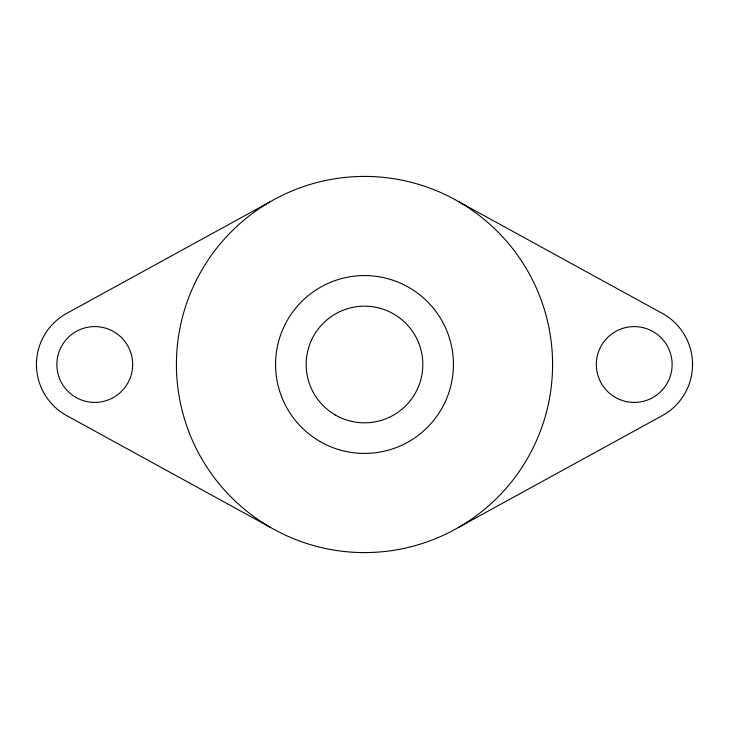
<?xml version="1.0" encoding="UTF-8"?>
<svg xmlns="http://www.w3.org/2000/svg" width="729" height="729" viewBox="0 0 729 729"><rect width="100%" height="100%" fill="white"/><g stroke="black" fill="none" stroke-linecap="round" stroke-linejoin="round"><path stroke-width="1.09" d="M270.459 201.614L65.61 313.989A58.32 58.32 0 0 0 65.61 415.011L270.459 527.386M458.541 527.386L663.39 415.011A58.32 58.32 0 0 0 663.39 313.989L458.541 201.614M335.34 415.011A58.32 58.32 0 0 0 422.82 364.5A58.32 58.32 0 0 0 335.34 313.989A58.32 58.32 0 0 0 335.34 415.011M231.503 497.497A188.082 188.082 0 0 0 546.176 413.179A188.082 188.082 0 0 0 315.821 182.824A188.082 188.082 0 0 0 231.503 497.497M615.276 397.332A37.908 37.908 0 0 0 672.138 364.5A37.908 37.908 0 0 0 615.276 331.668A37.908 37.908 0 0 0 615.276 397.332M75.816 397.332A37.908 37.908 0 0 0 132.678 364.5A37.908 37.908 0 0 0 75.816 331.668A37.908 37.908 0 0 0 75.816 397.332M320.031 441.519A88.938 88.938 0 0 0 453.438 364.5A88.938 88.938 0 0 0 320.031 287.481A88.938 88.938 0 0 0 320.031 441.519"/></g></svg>
